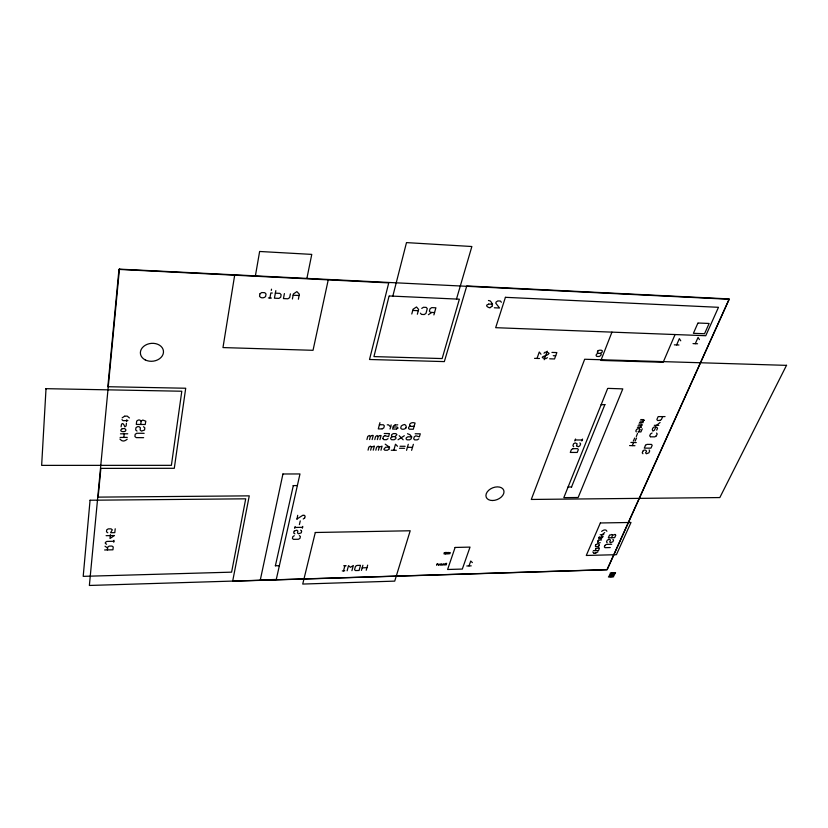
<?xml version="1.0" encoding="UTF-8"?>
<svg xmlns="http://www.w3.org/2000/svg" width="828" height="828" viewBox="0 0 828 828"><rect width="100%" height="100%" fill="white"/><g stroke="black" fill="none" stroke-linecap="round" stroke-linejoin="round"><path stroke-width="1.24" d="M294.219 531.058L296.838 530.179L297.894 531.069L297.469 532.911L298.525 533.801L301.268 532.839L301.63 531.121M294.882 533.843L293.661 532.984L294.178 531.224M304.569 518.069L305.18 516.165L304.218 515.326M389.336 295.969L459.374 299.198L442.142 358.565L373.945 356.599L389.056 296.155M107.392 549.927L107.692 547.091L109.182 546.107L111.956 546.056L113.239 546.966L112.929 549.802L104.618 549.978M379.39 424.743L383.323 424.785L384.347 425.84L383.788 427.91L382.236 428.8M121.095 426.824C121.395 421.835 123.475 422.973 124.831 426.813L126.135 425.934L126.425 423.253M110.393 534.65L109.989 538.49L114.481 535.53L106.098 535.685M123.838 437.37L124.221 433.841M384.223 433.52L389.419 433.561L388.57 436.635L384.927 435.714M126.612 421.493L126.808 419.692M113.757 542.226L113.964 540.322M115.216 528.781L114.802 532.642L110.6 532.715L112.308 529.796L111.014 528.844L108.199 528.895L106.688 529.889L106.491 531.824L107.795 532.766M388.798 449.242L387.4 450.235L384.834 450.225L383.819 449.221L385.662 447.213L389.522 447.224L388.963 449.242M122.378 428.562C116.82 432.102 127.398 432.878 125.67 429.546M397.74 424.816L395.163 425.012M393.196 426.969L397.088 427.01L398.092 428.055L396.591 428.945M140.76 424.474L141.153 421.152L142.778 420.055L145.811 421.204L145.21 424.526L136.299 424.433L136.682 421.1L138.307 420.013L139.797 420.024L141.153 421.152M405.679 428.159C407.045 428.159 406.03 422.829 402.853 425.002L401.269 426.016L400.69 428.076C401.611 430.105 405.171 429.225 405.761 428.035M234.686 275.093L222.98 347.574L313.036 350.306L328.271 279.719M491.666 306.546C493.467 306.505 491.697 300.057 488.448 300.492M255.428 275.693L259.63 251.474L311.773 254.393L306.929 278.239M259.951 293.919L259.526 296.269C260.727 298.432 264.07 298.246 265.591 296.538L266.047 294.023L264.763 292.688L261.72 292.553L259.971 293.754M269.897 297.997L270.828 292.967L272.34 293.029M271.294 290.431L271.522 289.169M275.827 290.649L274.42 298.194L278.933 298.39L280.671 297.211L281.147 294.696L279.885 293.371L275.362 293.164M284.397 293.578L283.435 298.587L287.927 298.784L289.665 297.604L290.4 293.847M292.408 298.98L293.391 293.981L296.879 291.611L299.363 294.25L298.37 299.239M293.309 485.612L275.372 565.845M294.716 528.378L295.141 526.525M297.014 519.073L297.707 515.326M299.394 524.61L300.253 520.895M302.344 528.243L302.779 526.401M597.868 351.113L597.257 352.169L598.054 353.266L600.445 353.339L602.049 352.324C604.254 348.805 596.553 350.389 597.764 351.238M571.486 487.081L604.885 404.581M607.897 388.373L622.801 388.881L578.151 497.504L563.816 497.638L607.617 388.58M604.916 404.644L601.076 404.706M392.834 296.103L406.496 242.604L471.867 246.516L456.476 299.084M366.939 439.554L367.746 436.48L369.319 435.466L370.364 436.501L369.547 439.575M598.841 545.994L597.516 546.656M368.056 450.163L368.853 447.13L370.426 446.126L371.451 447.141L370.644 450.173M372.155 439.585L373.242 435.497L372.114 435.445M374.763 439.606L375.581 436.542L377.164 435.518L378.189 436.553L377.361 439.627M379.948 422.663L378.282 428.894L382.029 428.935M596.025 546.677L597.557 546.594M373.231 450.184L374.318 446.271M411.785 314.009L413.068 309.237L416.505 306.971L418.637 309.475L417.343 314.236M595.705 553.145L593.945 553.135M596.005 544.627C597.702 542.94 600.704 544.472 598.851 545.88M598.727 538.096L599.42 536.73M596.015 548.612L598.861 547.877M600.217 542.65C597.174 543.861 597.112 541.771 598.22 541.305M375.819 450.194L376.626 447.172L378.199 446.168L379.214 447.182L378.396 450.204M343.516 570.906L344.903 565.752M379.959 439.637L381.066 435.549L379.938 435.549M598.716 540.063L601.49 539.96M600.176 534.753L603.778 534.588M601.645 531.4C602.991 530.199 605.961 528.792 606.903 531.276M600.145 538.728L601.459 535.944L602.95 536.637M598.872 537.993L601.056 538.635M601.18 538.728L602.805 536.741M382.867 438.509L383.385 436.594L384.968 435.58M347.118 570.803L348.516 565.648L350.451 567.304L353.328 565.514L351.91 570.668M380.973 450.215L382.07 446.188L379.162 447.068M595.829 544.731L595.322 546.118L595.86 546.749M598.551 550.485L599.317 548.54L598.841 547.825M390.019 429.007L390.733 426.844M391.158 424.878L390.588 426.948L388.549 424.847L387.245 424.826M636.359 431.895L635.78 431.109L636.504 429.628M605.175 545.238L606.448 544.389L611.716 544.265M634.745 438.002L633.316 441.055M640.075 421.141L642.849 421.173L644.091 420.231M609.574 535.292L611.778 534.474M636.566 438.012L635.128 441.076M640.975 427.362L637.405 427.351M643.428 419.579L644.018 420.386M698.128 323.013L709.12 323.469L704.545 333.736L693.409 333.311L697.859 323.179M639.413 428.883L640.199 429.597L638.264 431.947M641.183 427.217L640.934 425.654L638.067 425.799M610.495 542.64L612.823 541.802L613.558 540.146L612.875 539.338M393.807 450.266L395.494 444.232L397.492 446.261M361.453 570.399L362.902 565.255M433.893 314.919L435.901 307.799L431.761 307.623L430.042 308.761L429.38 311.142L430.425 312.384L434.555 312.549M643.128 450.815C644.039 448.983 648.386 450.525 645.55 452.802L646.389 453.744L648.873 452.823L649.69 450.96L649.142 449.935M366.214 570.254L367.673 565.131M125.608 429.453L124.645 428.562L122.233 428.645M652.06 433.013L650.518 433.955L649.68 435.859L650.435 436.698M614.904 573.763L613.9 575.75M659.968 420.448L657.567 420.51L656.873 419.527L658.156 416.608L665.05 416.587M406.548 450.308L408.276 444.305M407.49 433.717L409.87 434.638L411.733 436.811L411.143 438.84L409.57 439.834L407.014 439.823L406.03 438.799L406.32 437.784L407.894 436.78L411.588 436.905M656.242 435.911L657.225 434.017L656.532 433.054M411.619 450.328L413.369 444.325M437.37 563.868L436.542 565.245M446.665 552.39L446.095 554.056L448.155 552.348L447.596 554.025M446.064 564.986L446.623 563.34L445.071 563.63L445.133 564.468L446.251 564.437M537.02 358.431L539.276 352.014L540.995 354.239M469.01 565.917L470.749 561.022L472.374 562.595M544.193 359.714L547.236 351.186M611.954 332.131L600.9 360.428L663.166 362.291L675.068 334.543M574.818 440.941L575.574 439.006M293.143 485.612L297.418 485.55M581.784 440.982L582.56 439.057M301.537 531.007L300.647 530.106M632.261 445.609L633.575 442.566M637.529 433.427L636.308 436.501M676.631 344.924L679.353 338.631L680.751 340.815M642.249 428.842L640.903 431.937L638.222 431.812M374.142 446.147L371.451 447.141M602.049 534.753L604.688 532.57M655.714 427.279L654.441 430.156L652.899 431.098C650.88 428.997 654.296 425.385 656.842 427.289L657.535 428.262L656.687 430.177M609.439 535.292L608.332 537.796L614.666 537.662L615.784 535.167L615.09 534.453M660.092 422.487L656.563 425.354L654.317 425.323M662.669 416.67L661.375 419.579L659.761 420.448M695.282 343.692L698.066 337.42L699.422 339.594M656.356 435.807L654.845 436.853L650.529 436.822M611.499 537.724L612.616 535.23L614.966 534.433M609.17 575.905L610.039 573.99M357.065 565.441L360.356 565.327M490.104 307.457C491.221 308.906 482.9 305.646 488.613 304.218M548.726 353.401C550.247 353.608 545 350.523 544.006 353.245M576.474 445.857L578.337 446.737L579.879 445.785L580.635 443.87L579.859 442.897M656.5 425.261L658.809 425.375M595.094 550.651L595.994 548.55M610.391 542.568L609.656 541.864C611.613 539.732 609.201 538.852 608.601 539.535M124.904 416.142L127.201 416.111L129.416 417.943M127.201 439.182C125.514 440.589 122.751 442.597 119.925 439.078M573.059 448.683L577.582 448.641L578.348 449.604L577.22 452.45L570.285 452.43L571.413 449.573L572.904 448.745M597.94 551.852L595.549 553.114M786.569 365.365L584.671 359.248L531.286 499.45L719.832 497.566L786.538 365.272M394.946 436.584L392.451 436.666L390.878 437.67L390.599 438.695L391.603 439.72L394.18 439.74L395.753 438.726L396.043 437.712L395.039 436.687L396.902 434.648L395.887 433.624L393.3 433.593L391.727 434.607L391.447 435.631L392.451 436.666M638.781 424.143L641.524 424.174L642.073 424.888M634.962 445.712L629.549 445.588M122.161 417.861L124.666 416.163M421.742 308.399L423.46 307.271L426.223 307.385L427.279 308.637L425.965 313.398L424.257 314.526L421.493 314.412L420.438 313.17M428.386 314.692L431.812 312.435M370.364 436.501L371.938 435.487M395.07 424.919L393.476 425.934L392.617 429.039L396.343 429.07M378.189 436.553L379.762 435.538M388.011 438.674L386.438 439.689L383.85 439.668L382.836 438.643M410.315 426.109C408.877 426.441 407.552 428.345 409.425 429.194L413.286 429.235L415.066 423.056C409.56 420.852 406.476 427.941 414.176 426.151M398.04 439.761L404.333 435.735M418.792 438.892L417.219 439.885L414.673 439.875L413.689 438.85L414.279 436.832L415.853 435.818L419.382 436.863L420.282 433.82L415.17 433.779M547.411 357.665L545.797 358.69C536.492 356.868 548.633 355.874 548.747 353.525M296.848 519.084L302.841 515.264L303.959 515.306M303.245 518.99L304.725 517.914M294.292 535.706L292.822 536.637L292.398 538.469L293.454 539.349L298.515 539.256L299.984 538.314L300.409 536.492L299.363 535.612M598.054 353.266C596.729 353.649 595.166 355.326 596.822 356.423L599.213 356.495L600.817 355.481L601.231 354.436L600.445 353.339M640.851 425.737L642.031 425.054M636.556 429.494L637.767 428.707L639.537 428.894M448.776 552.618L450.266 552.576L449.894 553.684L448.414 553.746L449.335 553.156M444.574 565.027L445.505 564.458M598.158 541.45L597.671 540.725L598.758 540.125M608.652 539.432L607.224 540.28L606.489 541.936L607.183 542.744M491.78 306.37L490.373 307.447M643.553 419.599L640.748 419.568M643.066 451.043L642.217 452.792L642.921 453.734M605.061 545.331L604.305 546.884L604.999 547.681L610.246 547.556M611.592 572.997L614.055 573.017M598.406 550.589L593.355 550.641M611.882 534.526L612.616 535.23M360.48 565.431L359.073 570.461L355.491 570.564L354.539 569.747L355.481 566.311L356.889 565.534M279.367 565.762L275.372 565.721M568.029 486.967L571.63 486.988M576.547 445.681L577.157 443.849L575.222 442.876L573.545 443.798L572.924 445.743L573.7 446.716M630.905 442.452L636.287 442.587M609.894 576.723L612.399 576.64M438.374 565.193L439.761 564.344L438.736 564.096L438.178 564.655L439.668 564.613M441.686 565.1L440.299 564.893L441.697 564.034L440.558 564.044M442.752 565.079L444.15 564.22L443.125 563.982L442.566 564.541L444.056 564.499M362.178 567.832L366.939 567.697M466.806 565.979L471.204 565.855M342.306 570.947L344.779 570.771M343.703 565.783L346.114 565.721M436.915 564.147L437.66 564.127M113.86 541.274L106.895 541.409L105.404 542.392L105.301 543.344L106.595 544.265M294.923 527.446L302.562 527.322M391.24 450.256L396.353 450.266M400.048 446.271L405.151 446.292M407.407 447.306L412.489 447.337M399.479 448.279L404.581 448.3M575.201 439.968L582.167 440.02M127.274 437.391L120.101 437.453M143.627 437.67L136.268 437.619L134.912 436.522L135.171 434.338L136.775 433.251L144.155 433.313M120.484 433.82L127.75 433.779M639.444 422.611L643.097 422.653L642.911 421.152M127.916 420.603L123.041 420.655L121.975 419.641M534.546 358.358L539.483 358.503M549.647 358.803L554.543 358.959L556.851 352.573L551.934 352.417M553.239 355.698L555.691 355.771M674.323 344.841L678.939 344.997M693.005 343.61L697.569 343.765M412.748 310.438L418.316 310.676M268.386 297.935L271.408 298.059M494.316 307.778L499.543 308.016L495.775 303.172L496.138 302.023L497.814 300.926L500.433 301.04L501.375 302.261M293.143 295.234L299.115 295.503M488.675 304.031L492.608 304.207M45.995 388.87L46.275 388.684M119.408 269.359L119.687 269.152M385.206 444.17L389.522 447.224M105.011 546.201L107.588 548.032M137.024 431.057L135.668 429.949L135.927 427.745L137.531 426.658L139.021 426.668L140.377 427.786L140.118 429.991L141.464 431.098L144.548 430.032L144.817 427.828L143.472 426.72M399.189 435.694L403.174 439.792M592.786 551.945L593.862 553.156M46.016 388.674L41.648 465.377L171.396 465.336L181.798 391.23L46.016 388.674M90.066 500.236L83.204 576.35L231.602 572.158L245.719 498.818L90.066 500.236M118.963 269.411L107.847 386.717L185.71 388.239L174.294 468.296L100.871 468.379L98.139 497.121L249.259 495.858L232.668 581.194L607.162 569.747L729.323 298.939L466.775 285.939L444.336 361.598L369.516 359.487L388.746 282.886L118.963 269.411M119.429 269.141L89.372 585.458L607.007 569.654L729.085 299.27L119.429 269.141M282.928 473.989L260.302 579.952L276.273 579.465L299.974 473.947L282.928 473.989M315.292 532.497L302.727 584.061L394.728 581.121L410.202 530.769L315.292 532.497M505.422 297.324L495.672 327.681L705.766 335.723L718.476 307.312L505.422 297.324M444.357 552.721L443.984 553.839L445.392 554.077L445.95 552.411L444.357 552.721M455.11 547.453L447.596 569.488L462.314 569.064L470.025 547.101L455.11 547.453M600.352 522.975L586.276 555.474L616.405 554.688L631.008 522.458L600.352 522.975M645.519 445.309L644.277 448.124L650.943 448.155L652.185 445.35L651.491 444.408L647.041 444.377L645.416 445.257M610.847 574.497L610.971 575.895L613.093 575.243L613.476 574.415L611.892 573.876L610.847 574.497M615.525 572.769L608.425 576.971L613.683 576.795L610.257 572.935L615.525 572.769M492.494 500.516A9.418 6.293 -22.1 0 0 503.724 490.248A9.418 6.293 -22.1 0 0 488.665 490.311A9.418 6.293 -22.1 0 0 492.494 500.516M145.2 359.89A11.582 8.953 -6.2 0 0 163.437 352.676A11.582 8.953 -6.2 0 0 147.167 344.334A11.582 8.953 -6.2 0 0 145.2 359.89M611.509 575.874A1.47 0.89 -24.2 0 0 613.341 574.332A1.47 0.89 -24.2 0 0 611.064 574.404A1.47 0.89 -24.2 0 0 611.509 575.874"/></g></svg>
